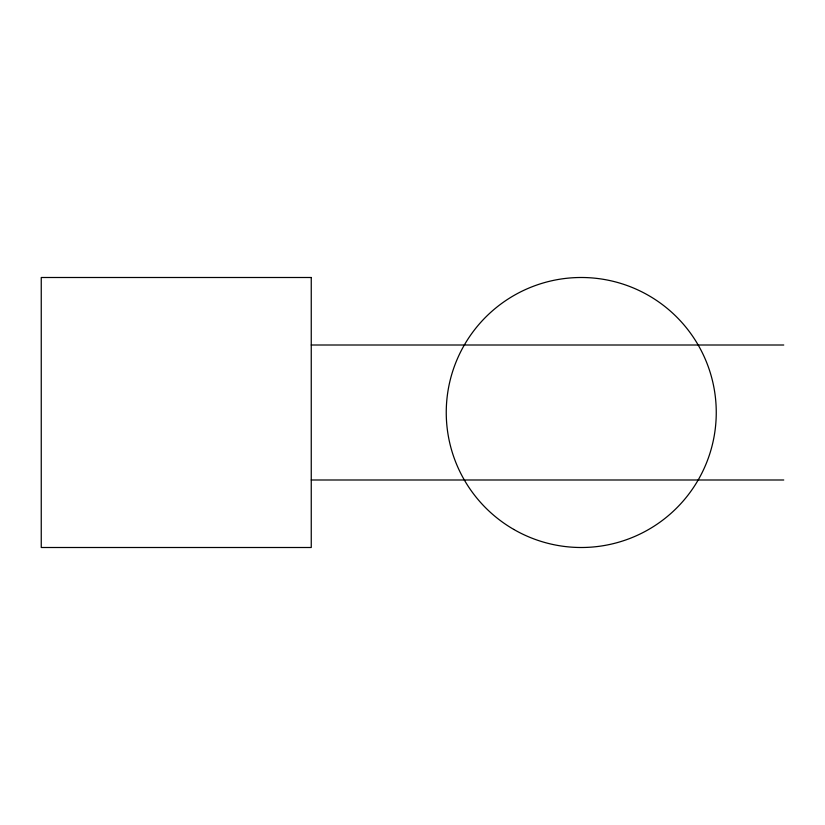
<?xml version="1.0" encoding="UTF-8"?>
<svg xmlns="http://www.w3.org/2000/svg" width="825" height="825" viewBox="0 0 825 825"><rect width="100%" height="100%" fill="white"/><g stroke="black" fill="none" stroke-linecap="round" stroke-linejoin="round"><path stroke-width="1.24" d="M311.252 345.005L783.75 345.005M311.252 479.995L783.75 479.995M311.252 277.499L41.25 277.499L41.25 547.501L311.252 547.501L311.252 277.499M513.748 529.413A135.001 135.001 0 0 0 716.255 412.5A135.001 135.001 0 0 0 513.748 295.587A135.001 135.001 0 0 0 513.748 529.413"/></g></svg>
